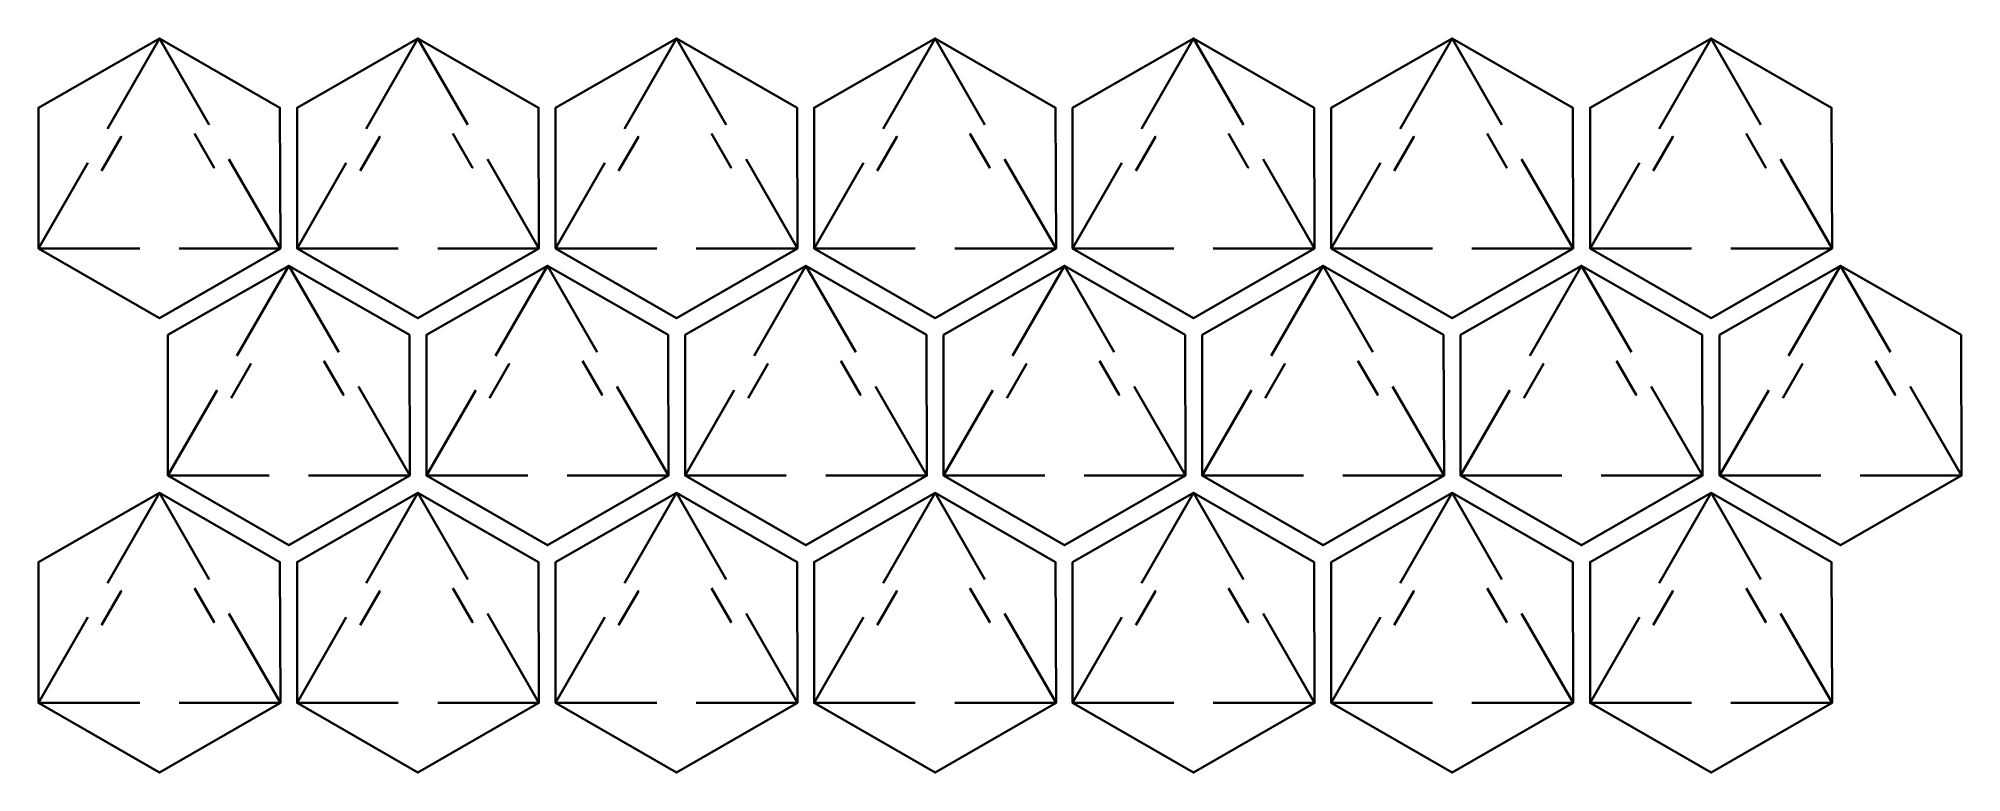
# Model space of a CAD drawing. Header units: inches. Extents: x 2 to 552, y -212 to -2.
import ezdxf

# ---------------------------------------------------------------- set-up
doc = ezdxf.new("R2010")
doc.units = ezdxf.units.IN
doc.header["$MEASUREMENT"] = 0
doc.layers.add('OneHexagon', color=7, linetype='Continuous')

msp = doc.modelspace()

# ---------------------------------------------------------------- linework, layer by layer
at = {"layer": 'OneHexagon', "color": 7, "lineweight": 35, "true_color": 0xffffff}
for points in [[(2.11, -62.06), (36.71, -82), (71.31, -62.06), (71.2, -21.81), (36.71, -2), (2.11, -21.81), (2.11, -62.06)], [(21.85, -27.81), (36.71, -2)], [(36.71, -2), (50.95, -26.75)], [(76.07, -62.06), (110.67, -82), (145.27, -62.06), (145.16, -21.81), (110.67, -2), (76.07, -21.81), (76.07, -62.06)], [(95.81, -27.81), (110.67, -2)], [(110.67, -2), (124.91, -26.75)], [(150.03, -62.06), (184.63, -82), (219.23, -62.06), (219.12, -21.81), (184.63, -2), (150.03, -21.81), (150.03, -62.06)], [(169.77, -27.81), (184.63, -2)], [(184.63, -2), (198.87, -26.75)], [(223.99, -62.06), (258.59, -82), (293.19, -62.06), (293.08, -21.81), (258.59, -2), (223.99, -21.81), (223.99, -62.06)], [(243.73, -27.81), (258.59, -2)], [(258.59, -2), (272.83, -26.75)], [(297.95, -62.06), (332.55, -82), (367.15, -62.06), (367.04, -21.81), (332.55, -2), (297.95, -21.81), (297.95, -62.06)], [(317.69, -27.81), (332.55, -2)], [(332.55, -2), (346.79, -26.75)], [(371.91, -62.06), (406.51, -82), (441.11, -62.06), (441, -21.81), (406.51, -2), (371.91, -21.81), (371.91, -62.06)], [(391.65, -27.81), (406.51, -2)], [(406.51, -2), (420.75, -26.75)], [(445.99, -62.06), (480.59, -82), (515.19, -62.06), (515.08, -21.81), (480.59, -2), (445.99, -21.81), (445.99, -62.06)], [(465.73, -27.81), (480.59, -2)], [(480.59, -2), (494.84, -26.75)], [(16.2, -37.59), (2.11, -62.06), (31.06, -62.06)], [(42.35, -62.06), (71.31, -62.06), (56.6, -36.53)], [(90.16, -37.59), (76.07, -62.06), (105.02, -62.06)], [(116.31, -62.06), (145.27, -62.06), (130.56, -36.53)], [(164.12, -37.59), (150.03, -62.06), (178.98, -62.06)], [(190.27, -62.06), (219.23, -62.06), (204.52, -36.53)], [(238.08, -37.59), (223.99, -62.06), (252.94, -62.06)], [(264.23, -62.06), (293.19, -62.06), (278.48, -36.53)], [(312.05, -37.59), (297.95, -62.06), (326.9, -62.06)], [(338.19, -62.06), (367.15, -62.06), (352.44, -36.53)], [(386.01, -37.59), (371.91, -62.06), (400.86, -62.06)], [(412.15, -62.06), (441.11, -62.06), (426.4, -36.53)], [(460.09, -37.59), (445.99, -62.06), (474.95, -62.06)], [(486.24, -62.06), (515.19, -62.06), (500.48, -36.53)], [(39.14, -127.06), (73.74, -147), (108.34, -127.06), (108.23, -86.81), (73.74, -67), (39.14, -86.81), (39.14, -127.06)], [(58.88, -92.81), (73.74, -67)], [(73.74, -67), (87.99, -91.75)], [(113.11, -127.06), (147.71, -147), (182.31, -127.06), (182.2, -86.81), (147.71, -67), (113.11, -86.81), (113.11, -127.06)], [(132.85, -92.81), (147.71, -67)], [(147.71, -67), (161.95, -91.75)], [(187.06, -127.06), (221.66, -147), (256.26, -127.06), (256.15, -86.81), (221.66, -67), (187.06, -86.81), (187.06, -127.06)], [(206.8, -92.81), (221.66, -67)], [(221.66, -67), (235.91, -91.75)], [(261.03, -127.06), (295.63, -147), (330.23, -127.06), (330.12, -86.81), (295.63, -67), (261.03, -86.81), (261.03, -127.06)], [(280.77, -92.81), (295.63, -67)], [(295.63, -67), (309.87, -91.75)], [(334.99, -127.06), (369.59, -147), (404.19, -127.06), (404.08, -86.81), (369.59, -67), (334.99, -86.81), (334.99, -127.06)], [(354.73, -92.81), (369.59, -67)], [(369.59, -67), (383.84, -91.75)], [(408.95, -127.06), (443.55, -147), (478.15, -127.06), (478.04, -86.81), (443.55, -67), (408.95, -86.81), (408.95, -127.06)], [(428.69, -92.81), (443.55, -67)], [(443.55, -67), (457.8, -91.75)], [(483.03, -127.06), (517.63, -147), (552.23, -127.06), (552.12, -86.81), (517.63, -67), (483.03, -86.81), (483.03, -127.06)], [(502.78, -92.81), (517.63, -67)], [(517.63, -67), (531.88, -91.75)], [(53.24, -102.59), (39.14, -127.06), (68.1, -127.06)], [(79.38, -127.06), (108.34, -127.06), (93.63, -101.53)], [(127.21, -102.59), (113.11, -127.06), (142.06, -127.06)], [(153.35, -127.06), (182.31, -127.06), (167.6, -101.53)], [(201.16, -102.59), (187.06, -127.06), (216.02, -127.06)], [(227.3, -127.06), (256.26, -127.06), (241.55, -101.53)], [(275.13, -102.59), (261.03, -127.06), (289.98, -127.06)], [(301.27, -127.06), (330.23, -127.06), (315.52, -101.53)], [(349.09, -102.59), (334.99, -127.06), (363.95, -127.06)], [(375.23, -127.06), (404.19, -127.06), (389.48, -101.53)], [(423.05, -102.59), (408.95, -127.06), (437.91, -127.06)], [(449.19, -127.06), (478.15, -127.06), (463.44, -101.53)], [(497.13, -102.59), (483.03, -127.06), (511.99, -127.06)], [(523.28, -127.06), (552.23, -127.06), (537.52, -101.53)], [(2.11, -192.06), (36.71, -212), (71.31, -192.06), (71.2, -151.81), (36.71, -132), (2.11, -151.81), (2.11, -192.06)], [(21.85, -157.81), (36.71, -132)], [(36.71, -132), (50.95, -156.75)], [(76.07, -192.06), (110.67, -212), (145.27, -192.06), (145.16, -151.81), (110.67, -132), (76.07, -151.81), (76.07, -192.06)], [(95.81, -157.81), (110.67, -132)], [(110.67, -132), (124.91, -156.75)], [(150.03, -192.06), (184.63, -212), (219.23, -192.06), (219.12, -151.81), (184.63, -132), (150.03, -151.81), (150.03, -192.06)], [(169.77, -157.81), (184.63, -132)], [(184.63, -132), (198.87, -156.75)], [(223.99, -192.06), (258.59, -212), (293.19, -192.06), (293.08, -151.81), (258.59, -132), (223.99, -151.81), (223.99, -192.06)], [(243.73, -157.81), (258.59, -132)], [(258.59, -132), (272.83, -156.75)], [(297.95, -192.06), (332.55, -212), (367.15, -192.06), (367.04, -151.81), (332.55, -132), (297.95, -151.81), (297.95, -192.06)], [(317.69, -157.81), (332.55, -132)], [(332.55, -132), (346.79, -156.75)], [(371.91, -192.06), (406.51, -212), (441.11, -192.06), (441, -151.81), (406.51, -132), (371.91, -151.81), (371.91, -192.06)], [(391.65, -157.81), (406.51, -132)], [(406.51, -132), (420.75, -156.75)], [(445.99, -192.06), (480.59, -212), (515.19, -192.06), (515.08, -151.81), (480.59, -132), (445.99, -151.81), (445.99, -192.06)], [(465.73, -157.81), (480.59, -132)], [(480.59, -132), (494.84, -156.75)], [(16.2, -167.59), (2.11, -192.06), (31.06, -192.06)], [(42.35, -192.06), (71.31, -192.06), (56.6, -166.53)], [(90.16, -167.59), (76.07, -192.06), (105.02, -192.06)], [(116.31, -192.06), (145.27, -192.06), (130.56, -166.53)], [(164.12, -167.59), (150.03, -192.06), (178.98, -192.06)], [(190.27, -192.06), (219.23, -192.06), (204.52, -166.53)], [(238.08, -167.59), (223.99, -192.06), (252.94, -192.06)], [(264.23, -192.06), (293.19, -192.06), (278.48, -166.53)], [(312.05, -167.59), (297.95, -192.06), (326.9, -192.06)], [(338.19, -192.06), (367.15, -192.06), (352.44, -166.53)], [(386.01, -167.59), (371.91, -192.06), (400.86, -192.06)], [(412.15, -192.06), (441.11, -192.06), (426.4, -166.53)], [(460.09, -167.59), (445.99, -192.06), (474.95, -192.06)], [(486.24, -192.06), (515.19, -192.06), (500.48, -166.53)]]:
    msp.add_lwpolyline(points, dxfattribs=at)
for points in [[(20.15, -39.87), (20.15, -39.87), (25.8, -30.1), (25.8, -30.1), (25.8, -30.1), (20.15, -39.87), (20.15, -39.87)], [(46.7, -29.21), (46.7, -29.21), (52.34, -38.99), (52.34, -38.99), (52.34, -38.99), (46.7, -29.21), (46.7, -29.21)], [(94.11, -39.87), (94.11, -39.87), (99.76, -30.1), (99.76, -30.1), (99.76, -30.1), (94.11, -39.87), (94.11, -39.87)], [(120.66, -29.21), (120.66, -29.21), (126.3, -38.99), (126.3, -38.99), (126.3, -38.99), (120.66, -29.21), (120.66, -29.21)], [(168.07, -39.87), (168.07, -39.87), (173.72, -30.1), (173.72, -30.1), (173.72, -30.1), (168.07, -39.87), (168.07, -39.87)], [(194.62, -29.21), (194.62, -29.21), (200.26, -38.99), (200.26, -38.99), (200.26, -38.99), (194.62, -29.21), (194.62, -29.21)], [(242.03, -39.87), (242.03, -39.87), (247.68, -30.1), (247.68, -30.1), (247.68, -30.1), (242.03, -39.87), (242.03, -39.87)], [(268.58, -29.21), (268.58, -29.21), (274.22, -38.99), (274.22, -38.99), (274.22, -38.99), (268.58, -29.21), (268.58, -29.21)], [(316, -39.87), (316, -39.87), (321.64, -30.1), (321.64, -30.1), (321.64, -30.1), (316, -39.87), (316, -39.87)], [(342.54, -29.21), (342.54, -29.21), (348.18, -38.99), (348.18, -38.99), (348.18, -38.99), (342.54, -29.21), (342.54, -29.21)], [(389.96, -39.87), (389.96, -39.87), (395.6, -30.1), (395.6, -30.1), (395.6, -30.1), (389.96, -39.87), (389.96, -39.87)], [(416.5, -29.21), (416.5, -29.21), (422.14, -38.99), (422.14, -38.99), (422.14, -38.99), (416.5, -29.21), (416.5, -29.21)], [(464.04, -39.87), (464.04, -39.87), (469.68, -30.1), (469.68, -30.1), (469.68, -30.1), (464.04, -39.87), (464.04, -39.87)], [(490.58, -29.21), (490.58, -29.21), (496.23, -38.99), (496.23, -38.99), (496.23, -38.99), (490.58, -29.21), (490.58, -29.21)], [(57.19, -104.87), (57.19, -104.87), (62.83, -95.1), (62.83, -95.1), (62.83, -95.1), (57.19, -104.87), (57.19, -104.87)], [(83.73, -94.21), (83.73, -94.21), (89.38, -103.99), (89.38, -103.99), (89.38, -103.99), (83.73, -94.21), (83.73, -94.21)], [(131.16, -104.87), (131.16, -104.87), (136.8, -95.1), (136.8, -95.1), (136.8, -95.1), (131.16, -104.87), (131.16, -104.87)], [(157.7, -94.21), (157.7, -94.21), (163.34, -103.99), (163.34, -103.99), (163.34, -103.99), (157.7, -94.21), (157.7, -94.21)], [(205.11, -104.87), (205.11, -104.87), (210.75, -95.1), (210.75, -95.1), (210.75, -95.1), (205.11, -104.87), (205.11, -104.87)], [(231.65, -94.21), (231.65, -94.21), (237.3, -103.99), (237.3, -103.99), (237.3, -103.99), (231.65, -94.21), (231.65, -94.21)], [(279.08, -104.87), (279.08, -104.87), (284.72, -95.1), (284.72, -95.1), (284.72, -95.1), (279.08, -104.87), (279.08, -104.87)], [(305.62, -94.21), (305.62, -94.21), (311.26, -103.99), (311.26, -103.99), (311.26, -103.99), (305.62, -94.21), (305.62, -94.21)], [(353.04, -104.87), (353.04, -104.87), (358.68, -95.1), (358.68, -95.1), (358.68, -95.1), (353.04, -104.87), (353.04, -104.87)], [(379.58, -94.21), (379.58, -94.21), (385.22, -103.99), (385.22, -103.99), (385.22, -103.99), (379.58, -94.21), (379.58, -94.21)], [(427, -104.87), (427, -104.87), (432.64, -95.1), (432.64, -95.1), (432.64, -95.1), (427, -104.87), (427, -104.87)], [(453.54, -94.21), (453.54, -94.21), (459.19, -103.99), (459.19, -103.99), (459.19, -103.99), (453.54, -94.21), (453.54, -94.21)], [(501.08, -104.87), (501.08, -104.87), (506.73, -95.1), (506.73, -95.1), (506.73, -95.1), (501.08, -104.87), (501.08, -104.87)], [(527.62, -94.21), (527.62, -94.21), (533.27, -103.99), (533.27, -103.99), (533.27, -103.99), (527.62, -94.21), (527.62, -94.21)], [(46.7, -159.21), (46.7, -159.21), (52.34, -168.99), (52.34, -168.99), (52.34, -168.99), (46.7, -159.21), (46.7, -159.21)], [(120.66, -159.21), (120.66, -159.21), (126.3, -168.99), (126.3, -168.99), (126.3, -168.99), (120.66, -159.21), (120.66, -159.21)], [(194.62, -159.21), (194.62, -159.21), (200.26, -168.99), (200.26, -168.99), (200.26, -168.99), (194.62, -159.21), (194.62, -159.21)], [(268.58, -159.21), (268.58, -159.21), (274.22, -168.99), (274.22, -168.99), (274.22, -168.99), (268.58, -159.21), (268.58, -159.21)], [(342.54, -159.21), (342.54, -159.21), (348.18, -168.99), (348.18, -168.99), (348.18, -168.99), (342.54, -159.21), (342.54, -159.21)], [(416.5, -159.21), (416.5, -159.21), (422.14, -168.99), (422.14, -168.99), (422.14, -168.99), (416.5, -159.21), (416.5, -159.21)], [(490.58, -159.21), (490.58, -159.21), (496.23, -168.99), (496.23, -168.99), (496.23, -168.99), (490.58, -159.21), (490.58, -159.21)], [(20.15, -169.87), (20.15, -169.87), (25.8, -160.1), (25.8, -160.1), (25.8, -160.1), (20.15, -169.87), (20.15, -169.87)], [(94.11, -169.87), (94.11, -169.87), (99.76, -160.1), (99.76, -160.1), (99.76, -160.1), (94.11, -169.87), (94.11, -169.87)], [(168.07, -169.87), (168.07, -169.87), (173.72, -160.1), (173.72, -160.1), (173.72, -160.1), (168.07, -169.87), (168.07, -169.87)], [(242.03, -169.87), (242.03, -169.87), (247.68, -160.1), (247.68, -160.1), (247.68, -160.1), (242.03, -169.87), (242.03, -169.87)], [(316, -169.87), (316, -169.87), (321.64, -160.1), (321.64, -160.1), (321.64, -160.1), (316, -169.87), (316, -169.87)], [(389.96, -169.87), (389.96, -169.87), (395.6, -160.1), (395.6, -160.1), (395.6, -160.1), (389.96, -169.87), (389.96, -169.87)], [(464.04, -169.87), (464.04, -169.87), (469.68, -160.1), (469.68, -160.1), (469.68, -160.1), (464.04, -169.87), (464.04, -169.87)]]:
    msp.add_open_spline(points, degree=3, knots=[0, 0, 0, 0, 1, 1, 1, 2, 2, 2, 2], dxfattribs=at)

doc.saveas('drawing.dxf')
